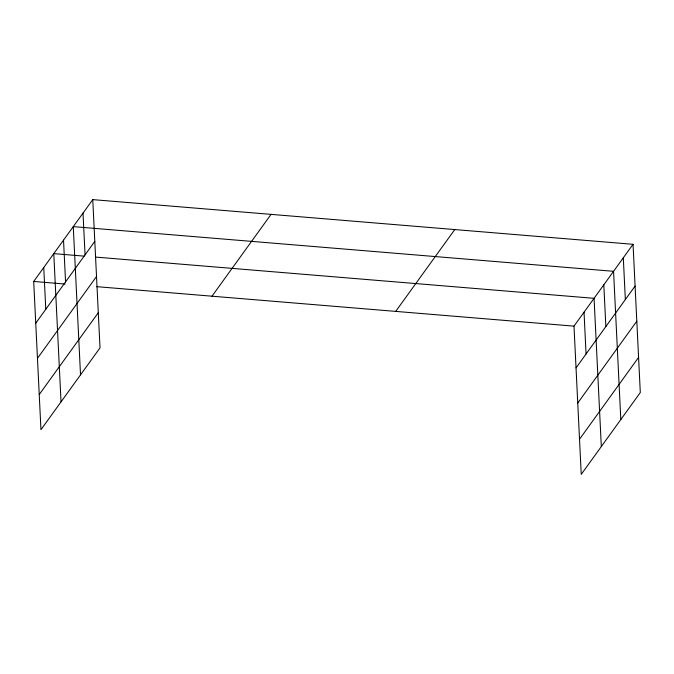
<?xml version="1.0" encoding="UTF-8"?>
<svg xmlns="http://www.w3.org/2000/svg" width="674" height="674" viewBox="0 0 674 674"><rect width="100%" height="100%" fill="white"/><g stroke="black" fill="none" stroke-linecap="round" stroke-linejoin="round"><path stroke-width="1.01" d="M92.759 199.622L100.013 347.86L40.954 429.692L33.7 281.454L92.759 199.622L633.046 244.308L640.3 392.546L581.241 474.378L573.987 326.14L633.046 244.308M35.739 323.2L94.798 241.368M37.458 358.341L96.517 276.509M39.235 394.543L98.294 312.719M211.998 296.198L271.058 214.366M395.697 311.396L454.756 229.564M576.034 367.886L635.093 286.054M577.753 403.027L636.812 321.203M579.522 439.237L638.581 357.405M84.199 256.145L53.777 253.626L61.031 401.864M95.733 257.097L594.072 298.321L601.318 446.559M33.7 281.454L65.167 284.057M96.626 286.652L573.987 326.14M623.307 257.813L625.346 299.559M620.813 419.557L613.559 271.31L73.272 226.624L80.518 374.862M603.811 284.816L605.859 326.561M584.029 312.231L586.068 353.976M83.012 213.119L85.059 254.865M63.525 240.129L65.563 281.875M43.743 267.536L45.781 309.282"/></g></svg>
